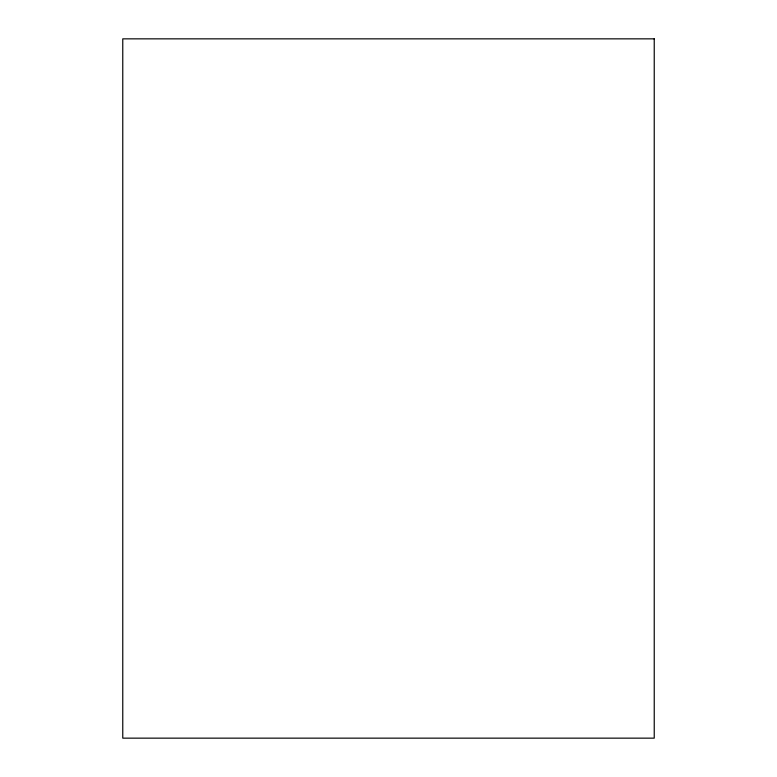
<?xml version="1.0" encoding="UTF-8"?>
<svg xmlns="http://www.w3.org/2000/svg" width="777" height="777" viewBox="0 0 777 777"><rect width="100%" height="100%" fill="white"/><g stroke="black" fill="none" stroke-linecap="round" stroke-linejoin="round"><path stroke-width="1.17" d="M654.234 38.85L122.766 38.85L122.766 738.15L654.234 738.15L654.234 38.85"/></g></svg>
